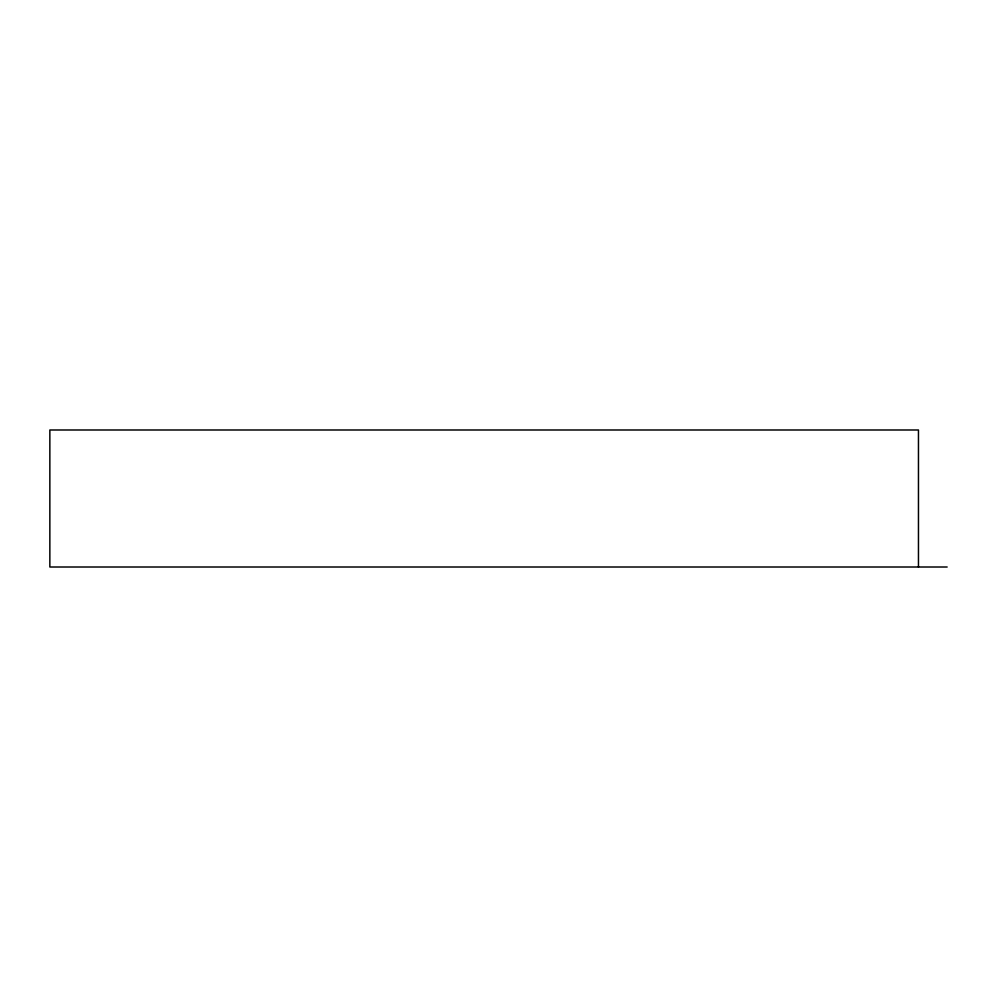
<?xml version="1.0" encoding="UTF-8"?>
<svg xmlns="http://www.w3.org/2000/svg" width="997" height="997" viewBox="0 0 997 997"><rect width="100%" height="100%" fill="white"/><g stroke="black" fill="none" stroke-linecap="round" stroke-linejoin="round"><path stroke-width="1.5" d="M947.15 567.006L49.85 567.006L49.85 429.994L918.461 429.994L918.461 567.006"/></g></svg>
